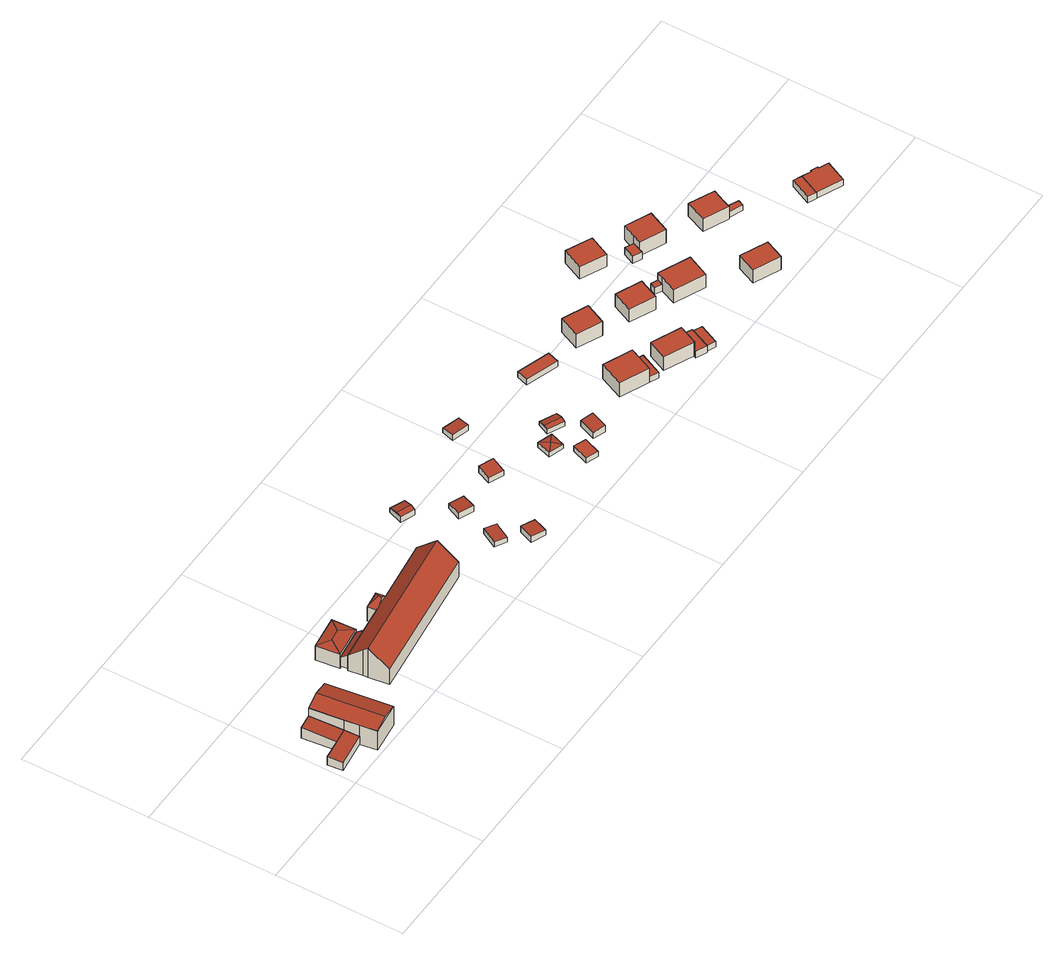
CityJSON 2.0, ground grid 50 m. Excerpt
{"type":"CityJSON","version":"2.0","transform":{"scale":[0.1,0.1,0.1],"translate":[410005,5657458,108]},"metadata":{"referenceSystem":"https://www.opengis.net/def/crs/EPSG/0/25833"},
"CityObjects":{
"building1":{"type":"Building","attributes":{"Dachtyp_tdc":"tdcPolyFlatRoof","Gemeindeschluessel":14612000,"Dachneigung":4.88,"QualitaetDacherkennung":62,"Geometrietyp2DReferenz":"3000","measuredHeight":4.18,"function":"31001_2000","roofType":"2100"},"geometry":[{"type":"Solid","lod":"2","boundaries":[[[[0,1,2,3]],[[1,4,5,2]],[[4,6,7,5]],[[6,8,9,7]],[[8,0,3,9]],[[8,6,4,1,0]],[[3,2,5,7,9]]]],"semantics":{"surfaces":[{"type":"WallSurface"},{"type":"RoofSurface"},{"type":"GroundSurface"}],"values":[[0,0,0,0,0,1,2]]}}]},
"building2":{"type":"Building","attributes":{"Dachtyp_tdc":"tdcPolyFlatRoof","Gemeindeschluessel":14612000,"Dachneigung":4.81,"QualitaetDacherkennung":61,"Geometrietyp2DReferenz":"3000","measuredHeight":5.18,"function":"31001_2000","roofType":"2100"},"geometry":[{"type":"Solid","lod":"2","boundaries":[[[[10,6,11,12]],[[6,4,13,11]],[[4,14,15,13]],[[14,10,12,15]],[[14,4,6,10]],[[12,11,13,15]]]],"semantics":{"surfaces":[{"type":"WallSurface"},{"type":"RoofSurface"},{"type":"GroundSurface"}],"values":[[0,0,0,0,1,2]]}}]},
"building3":{"type":"Building","attributes":{"Dachtyp_tdc":"tdcGableRoof","Gemeindeschluessel":14612000,"Dachneigung":13.55,"QualitaetDacherkennung":87,"Geometrietyp2DReferenz":"3000","measuredHeight":10.63,"function":"31001_2000","roofType":"3100"},"geometry":[{"type":"Solid","lod":"2","boundaries":[[[[16,17,18,19]],[[17,20,21,18]],[[20,22,23,21]],[[22,24,25,23]],[[24,26,27,25]],[[26,16,19,27]],[[16,26,28,29]],[[30,31,32,33,29,28]],[[17,33,32,20]],[[16,29,33,17]],[[20,32,31,22]],[[22,31,30,24]],[[24,30,28,26]],[[19,18,21,23,25,27]]]],"semantics":{"surfaces":[{"type":"WallSurface"},{"type":"RoofSurface"},{"type":"GroundSurface"}],"values":[[0,0,0,0,0,0,1,1,0,0,0,0,0,2]]}}]},
"building4":{"type":"Building","attributes":{"Dachtyp_tdc":"tdcPolyFlatRoof","Gemeindeschluessel":14612000,"Dachneigung":39.53,"QualitaetDacherkennung":38,"Geometrietyp2DReferenz":"3000","measuredHeight":6.56,"function":"31001_2000","roofType":"2100"},"geometry":[{"type":"Solid","lod":"2","boundaries":[[[[34,35,36,37]],[[35,38,39,36]],[[38,40,41,39]],[[40,34,37,41]],[[40,38,35,34]],[[37,36,39,41]]]],"semantics":{"surfaces":[{"type":"WallSurface"},{"type":"RoofSurface"},{"type":"GroundSurface"}],"values":[[0,0,0,0,1,2]]}}]},
"building5":{"type":"Building","attributes":{"Dachtyp_tdc":"tdcHipRoof","Gemeindeschluessel":14612000,"Dachneigung":10.68,"QualitaetDacherkennung":85,"Geometrietyp2DReferenz":"3000","measuredHeight":7.7,"function":"31001_2000","roofType":"3200"},"geometry":[{"type":"Solid","lod":"2","boundaries":[[[[42,43,44,45]],[[43,46,47,44]],[[46,48,49,47]],[[48,42,45,49]],[[46,43,50]],[[42,48,51]],[[43,42,51,50]],[[48,46,50,51]],[[45,44,47,49]]]],"semantics":{"surfaces":[{"type":"WallSurface"},{"type":"RoofSurface"},{"type":"GroundSurface"}],"values":[[0,0,0,0,1,1,1,1,2]]}}]},
"building6":{"type":"Building","attributes":{"Gemeindeschluessel":14612000,"Geometrietyp2DReferenz":"3000","function":"31001_2000","roofType":"9999"},"children":["building6-1","building6-2"]},
"building6-1":{"type":"BuildingPart","attributes":{"Dachtyp_tdc":"tdcHipAndGableRoof","Dachneigung":36.89,"QualitaetDacherkennung":70,"Geometrietyp2DReferenz":"3000","measuredHeight":9.54,"roofType":"5000"},"parents":["building6"],"geometry":[{"type":"MultiSurface","lod":"2","boundaries":[[[52,53,54,55]],[[53,56,57,54]],[[56,58,59,60,57]],[[56,53,61]],[[53,52,62,63,61]],[[58,56,61,63]],[[55,54,57,60]]],"semantics":{"surfaces":[{"type":"WallSurface"},{"type":"RoofSurface"},{"type":"GroundSurface"}],"values":[0,0,0,1,1,1,2]}}]},
"building6-2":{"type":"BuildingPart","attributes":{"Dachtyp_tdc":"tdcGableRoof","Dachneigung":41.13,"QualitaetDacherkennung":88,"Geometrietyp2DReferenz":"3000","measuredHeight":14.03,"roofType":"3100"},"parents":["building6"],"geometry":[{"type":"MultiSurface","lod":"2","boundaries":[[[64,65,55,66]],[[65,52,55]],[[59,67,68,60]],[[67,69,70,68]],[[69,71,72,70]],[[71,73,74,72]],[[73,75,76,74]],[[75,77,78,76]],[[77,79,80,78]],[[79,34,81,80]],[[34,64,66,81]],[[77,75,73,71]],[[71,69,67,59,82,62,65,64,34,79,77]],[[66,55,60,68,70,72,74,76,78,80,81]]],"semantics":{"surfaces":[{"type":"WallSurface"},{"type":"RoofSurface"},{"type":"GroundSurface"}],"values":[0,0,0,0,0,0,0,0,0,0,0,1,1,2]}}]},
"building7":{"type":"Building","attributes":{"Dachtyp_tdc":"tdcPolyFlatRoof","Gemeindeschluessel":14612000,"Dachneigung":3.74,"QualitaetDacherkennung":76,"Geometrietyp2DReferenz":"3000","measuredHeight":2.53,"function":"31001_9998","roofType":"2100"},"geometry":[{"type":"Solid","lod":"2","boundaries":[[[[83,84,85,86]],[[83,87,88,84]],[[85,89,90,86]],[[84,88,89,85]],[[88,87,90,89]],[[87,83,86,90]]]],"semantics":{"surfaces":[{"type":"WallSurface"},{"type":"RoofSurface"},{"type":"GroundSurface"}],"values":[[0,1,2,0,0,0]]}}]},
"building8":{"type":"Building","attributes":{"Dachtyp_tdc":"tdcGableRoof","Gemeindeschluessel":14612000,"Dachneigung":17.36,"QualitaetDacherkennung":50,"Geometrietyp2DReferenz":"3000","measuredHeight":3.09,"function":"31001_9998","roofType":"3100"},"geometry":[{"type":"Solid","lod":"2","boundaries":[[[[91,92,93,94]],[[92,95,96,93]],[[95,97,98,96]],[[97,91,94,98]],[[95,92,99]],[[91,97,100]],[[92,91,100,99]],[[97,95,99,100]],[[94,93,96,98]]]],"semantics":{"surfaces":[{"type":"WallSurface"},{"type":"RoofSurface"},{"type":"GroundSurface"}],"values":[[0,0,0,0,0,0,1,1,2]]}}]},
"building9":{"type":"Building","attributes":{"Dachtyp_tdc":"tdcPolyFlatRoof","Gemeindeschluessel":14612000,"Dachneigung":8.09,"QualitaetDacherkennung":71,"Geometrietyp2DReferenz":"3000","measuredHeight":2.99,"function":"31001_9998","roofType":"2100"},"geometry":[{"type":"Solid","lod":"2","boundaries":[[[[101,102,103,104]],[[102,105,106,103]],[[105,107,108,106]],[[107,109,110,108]],[[109,101,104,110]],[[109,107,105,102,101]],[[104,103,106,108,110]]]],"semantics":{"surfaces":[{"type":"WallSurface"},{"type":"RoofSurface"},{"type":"GroundSurface"}],"values":[[0,0,0,0,0,1,2]]}}]},
"building10":{"type":"Building","attributes":{"Dachtyp_tdc":"tdcPolyFlatRoof","Gemeindeschluessel":14612000,"Dachneigung":6.93,"QualitaetDacherkennung":79,"Geometrietyp2DReferenz":"3000","measuredHeight":2.89,"function":"31001_9998","roofType":"2100"},"geometry":[{"type":"Solid","lod":"2","boundaries":[[[[111,112,113,114]],[[112,115,116,113]],[[115,117,118,116]],[[117,111,114,118]],[[117,115,112,111]],[[114,113,116,118]]]],"semantics":{"surfaces":[{"type":"WallSurface"},{"type":"RoofSurface"},{"type":"GroundSurface"}],"values":[[0,0,0,0,1,2]]}}]},
"building11":{"type":"Building","attributes":{"Gemeindeschluessel":14612000,"Dachtyp_tdc":"tdcPolyFlatRoof","Dachneigung":7.85,"QualitaetDacherkennung":65,"Geometrietyp2DReferenz":"3000","measuredHeight":3.13,"function":"31001_9998","roofType":"2100"},"geometry":[{"type":"Solid","lod":"2","boundaries":[[[[119,120,121,122]],[[120,123,124,121]],[[123,125,126,124]],[[125,119,122,126]],[[125,123,120,119]],[[122,121,124,126]]]],"semantics":{"surfaces":[{"type":"WallSurface"},{"type":"RoofSurface"},{"type":"GroundSurface"}],"values":[[0,0,0,0,1,2]]}}]},
"building12":{"type":"Building","attributes":{"Dachtyp_tdc":"tdcPolyFlatRoof","Gemeindeschluessel":14612000,"Dachneigung":6.62,"QualitaetDacherkennung":69,"Geometrietyp2DReferenz":"3000","measuredHeight":2.56,"function":"31001_9998","roofType":"2100"},"geometry":[{"type":"Solid","lod":"2","boundaries":[[[[127,128,129,130]],[[128,131,132,129]],[[131,133,134,132]],[[133,127,130,134]],[[133,131,128,127]],[[130,129,132,134]]]],"semantics":{"surfaces":[{"type":"WallSurface"},{"type":"RoofSurface"},{"type":"GroundSurface"}],"values":[[0,0,0,0,1,2]]}}]},
"building13":{"type":"Building","attributes":{"Dachtyp_tdc":"tdcFreeFormRoof","Gemeindeschluessel":14612000,"Dachneigung":10.84,"QualitaetDacherkennung":68,"Geometrietyp2DReferenz":"3000","measuredHeight":2.65,"function":"31001_9998","roofType":"5000"},"geometry":[{"type":"Solid","lod":"2","boundaries":[[[[135,136,137,138]],[[136,139,140,137]],[[139,141,142,140]],[[141,135,138,142]],[[143,141,139]],[[143,139,136]],[[143,136,135]],[[143,135,141]],[[138,137,140,142]]]],"semantics":{"surfaces":[{"type":"WallSurface"},{"type":"RoofSurface"},{"type":"GroundSurface"}],"values":[[0,0,0,0,1,1,1,1,2]]}}]},
"building14":{"type":"Building","attributes":{"Dachtyp_tdc":"tdcPolyFlatRoof","Gemeindeschluessel":14612000,"Dachneigung":0,"QualitaetDacherkennung":63,"Geometrietyp2DReferenz":"3000","measuredHeight":2.51,"function":"31001_9998","roofType":"1000"},"geometry":[{"type":"Solid","lod":"2","boundaries":[[[[144,145,146,147]],[[145,148,149,146]],[[148,150,151,149]],[[150,144,147,151]],[[150,148,145,144]],[[147,146,149,151]]]],"semantics":{"surfaces":[{"type":"WallSurface"},{"type":"RoofSurface"},{"type":"GroundSurface"}],"values":[[0,0,0,0,1,2]]}}]},
"building15":{"type":"Building","attributes":{"Dachtyp_tdc":"tdcGableRoof","Gemeindeschluessel":14612000,"Dachneigung":19.39,"QualitaetDacherkennung":80,"Geometrietyp2DReferenz":"3000","measuredHeight":2.57,"function":"31001_9998","roofType":"3100"},"geometry":[{"type":"Solid","lod":"2","boundaries":[[[[152,153,154,155]],[[153,156,157,154]],[[156,158,159,157]],[[158,152,155,159]],[[156,153,160]],[[152,158,161]],[[153,152,161,160]],[[158,156,160,161]],[[155,154,157,159]]]],"semantics":{"surfaces":[{"type":"WallSurface"},{"type":"RoofSurface"},{"type":"GroundSurface"}],"values":[[0,0,0,0,0,0,1,1,2]]}}]},
"building16":{"type":"Building","attributes":{"Dachtyp_tdc":"tdcPolyFlatRoof","Gemeindeschluessel":14612000,"Dachneigung":7.18,"QualitaetDacherkennung":75,"Geometrietyp2DReferenz":"3000","measuredHeight":3.15,"function":"31001_9998","roofType":"2100"},"geometry":[{"type":"Solid","lod":"2","boundaries":[[[[162,163,164,165]],[[166,167,168,169]],[[165,164,167,166]],[[164,163,168,167]],[[163,162,169,168]],[[162,165,166,169]]]],"semantics":{"surfaces":[{"type":"RoofSurface"},{"type":"GroundSurface"},{"type":"WallSurface"}],"values":[[0,1,2,2,2,2]]}}]},
"building17":{"type":"Building","attributes":{"Dachtyp_tdc":"tdcPolyFlatRoof","Gemeindeschluessel":14612000,"Dachneigung":0,"QualitaetDacherkennung":72,"Geometrietyp2DReferenz":"3000","measuredHeight":2.5,"function":"31001_9998","roofType":"1000"},"geometry":[{"type":"Solid","lod":"2","boundaries":[[[[170,171,172,173]],[[171,174,175,172]],[[174,176,177,175]],[[176,170,173,177]],[[176,174,171,170]],[[173,172,175,177]]]],"semantics":{"surfaces":[{"type":"WallSurface"},{"type":"RoofSurface"},{"type":"GroundSurface"}],"values":[[0,0,0,0,1,2]]}}]},
"building18":{"type":"Building","attributes":{"Dachtyp_tdc":"tdcPolyFlatRoof","Gemeindeschluessel":14612000,"Dachneigung":0,"QualitaetDacherkennung":68,"Geometrietyp2DReferenz":"3000","measuredHeight":6.83,"function":"31001_9998","roofType":"1000"},"geometry":[{"type":"Solid","lod":"2","boundaries":[[[[178,179,180,181]],[[179,182,183,180]],[[182,184,185,183]],[[184,186,187,185]],[[186,178,181,187]],[[186,184,182,179,178]],[[181,180,183,185,187]]]],"semantics":{"surfaces":[{"type":"WallSurface"},{"type":"RoofSurface"},{"type":"GroundSurface"}],"values":[[0,0,0,0,0,1,2]]}}]},
"building19":{"type":"Building","attributes":{"Dachtyp_tdc":"tdcPolyFlatRoof","Gemeindeschluessel":14612000,"Dachneigung":0,"QualitaetDacherkennung":69,"Geometrietyp2DReferenz":"3000","measuredHeight":2.76,"function":"31001_9998","roofType":"1000"},"geometry":[{"type":"Solid","lod":"2","boundaries":[[[[188,189,190,191]],[[189,192,193,190]],[[192,194,195,193]],[[194,188,191,195]],[[194,192,189,188]],[[191,190,193,195]]]],"semantics":{"surfaces":[{"type":"WallSurface"},{"type":"RoofSurface"},{"type":"GroundSurface"}],"values":[[0,0,0,0,1,2]]}}]},
"building20":{"type":"Building","attributes":{"Dachtyp_tdc":"tdcPolyFlatRoof","Gemeindeschluessel":14612000,"Dachneigung":0,"QualitaetDacherkennung":72,"Geometrietyp2DReferenz":"3000","measuredHeight":6.44,"function":"31001_9998","roofType":"1000"},"geometry":[{"type":"Solid","lod":"2","boundaries":[[[[196,197,198,199]],[[197,200,201,198]],[[200,202,203,201]],[[202,204,205,203]],[[204,196,199,205]],[[204,202,200,197,196]],[[199,198,201,203,205]]]],"semantics":{"surfaces":[{"type":"WallSurface"},{"type":"RoofSurface"},{"type":"GroundSurface"}],"values":[[0,0,0,0,0,1,2]]}}]},
"building21":{"type":"Building","attributes":{"Dachtyp_tdc":"tdcPolyFlatRoof","Gemeindeschluessel":14612000,"Dachneigung":0,"QualitaetDacherkennung":76,"Geometrietyp2DReferenz":"3000","measuredHeight":6.59,"function":"31001_9998","roofType":"1000"},"geometry":[{"type":"Solid","lod":"2","boundaries":[[[[206,207,208,209]],[[207,210,211,208]],[[210,212,213,211]],[[212,206,209,213]],[[212,210,207,206]],[[209,208,211,213]]]],"semantics":{"surfaces":[{"type":"WallSurface"},{"type":"RoofSurface"},{"type":"GroundSurface"}],"values":[[0,0,0,0,1,2]]}}]},
"building22":{"type":"Building","attributes":{"Dachtyp_tdc":"tdcPolyFlatRoof","Gemeindeschluessel":14612000,"Dachneigung":0,"QualitaetDacherkennung":79,"Geometrietyp2DReferenz":"3000","measuredHeight":3.02,"function":"31001_9998","roofType":"1000"},"geometry":[{"type":"Solid","lod":"2","boundaries":[[[[214,215,216,217]],[[215,218,219,216]],[[218,220,221,219]],[[220,222,223,221]],[[222,224,225,223]],[[224,226,227,225]],[[226,228,229,227]],[[228,214,217,229]],[[228,226,224,222,220,218,215,214]],[[217,216,219,221,223,225,227,229]]]],"semantics":{"surfaces":[{"type":"WallSurface"},{"type":"RoofSurface"},{"type":"GroundSurface"}],"values":[[0,0,0,0,0,0,0,0,1,2]]}}]},
"building23":{"type":"Building","attributes":{"Dachtyp_tdc":"tdcPolyFlatRoof","Gemeindeschluessel":14612000,"Dachneigung":0,"QualitaetDacherkennung":73,"Geometrietyp2DReferenz":"3000","measuredHeight":2.74,"function":"31001_9998","roofType":"1000"},"geometry":[{"type":"Solid","lod":"2","boundaries":[[[[230,231,232,233]],[[231,234,229,232]],[[234,235,227,229]],[[235,230,233,227]],[[235,234,231,230]],[[233,232,229,227]]]],"semantics":{"surfaces":[{"type":"WallSurface"},{"type":"RoofSurface"},{"type":"GroundSurface"}],"values":[[0,0,0,0,1,2]]}}]},
"building24":{"type":"Building","attributes":{"Dachtyp_tdc":"tdcPolyFlatRoof","Gemeindeschluessel":14612000,"Dachneigung":0,"QualitaetDacherkennung":65,"Geometrietyp2DReferenz":"3000","measuredHeight":6.12,"function":"31001_9998","roofType":"1000"},"geometry":[{"type":"Solid","lod":"2","boundaries":[[[[236,237,238,239]],[[237,240,241,238]],[[240,242,243,241]],[[242,236,239,243]],[[242,240,237,236]],[[239,238,241,243]]]],"semantics":{"surfaces":[{"type":"WallSurface"},{"type":"RoofSurface"},{"type":"GroundSurface"}],"values":[[0,0,0,0,1,2]]}}]},
"building25":{"type":"Building","attributes":{"Dachtyp_tdc":"tdcPolyFlatRoof","Gemeindeschluessel":14612000,"Dachneigung":0,"QualitaetDacherkennung":61,"Geometrietyp2DReferenz":"3000","measuredHeight":3,"function":"31001_9998","roofType":"1000"},"geometry":[{"type":"Solid","lod":"2","boundaries":[[[[244,245,246,247]],[[245,248,249,246]],[[248,250,251,249]],[[250,244,247,251]],[[250,248,245,244]],[[247,246,249,251]]]],"semantics":{"surfaces":[{"type":"WallSurface"},{"type":"RoofSurface"},{"type":"GroundSurface"}],"values":[[0,0,0,0,1,2]]}}]},
"building26":{"type":"Building","attributes":{"Dachtyp_tdc":"tdcPolyFlatRoof","Gemeindeschluessel":14612000,"Dachneigung":0,"QualitaetDacherkennung":65,"Geometrietyp2DReferenz":"3000","measuredHeight":6.35,"function":"31001_9998","roofType":"1000"},"geometry":[{"type":"Solid","lod":"2","boundaries":[[[[252,253,246,254]],[[253,255,247,246]],[[255,256,257,247]],[[256,258,259,257]],[[258,252,254,259]],[[258,256,255,253,252]],[[254,246,247,257,259]]]],"semantics":{"surfaces":[{"type":"WallSurface"},{"type":"RoofSurface"},{"type":"GroundSurface"}],"values":[[0,0,0,0,0,1,2]]}}]},
"building27":{"type":"Building","attributes":{"Dachtyp_tdc":"tdcPolyFlatRoof","Gemeindeschluessel":14612000,"Dachneigung":0,"QualitaetDacherkennung":75,"Geometrietyp2DReferenz":"3000","measuredHeight":5.86,"function":"31001_9998","roofType":"1000"},"geometry":[{"type":"Solid","lod":"2","boundaries":[[[[260,261,262,263]],[[261,264,265,262]],[[264,266,267,265]],[[266,268,269,267]],[[268,260,263,269]],[[268,266,264,261,260]],[[263,262,265,267,269]]]],"semantics":{"surfaces":[{"type":"WallSurface"},{"type":"RoofSurface"},{"type":"GroundSurface"}],"values":[[0,0,0,0,0,1,2]]}}]},
"building28":{"type":"Building","attributes":{"Dachtyp_tdc":"tdcPolyFlatRoof","Gemeindeschluessel":14612000,"Dachneigung":0,"QualitaetDacherkennung":78,"Geometrietyp2DReferenz":"3000","measuredHeight":3.35,"function":"31001_9998","roofType":"1000"},"geometry":[{"type":"Solid","lod":"2","boundaries":[[[[270,271,272,273]],[[271,274,275,272]],[[274,276,277,275]],[[276,278,279,277]],[[278,270,273,279]],[[278,276,274,271,270]],[[273,272,275,277,279]]]],"semantics":{"surfaces":[{"type":"WallSurface"},{"type":"RoofSurface"},{"type":"GroundSurface"}],"values":[[0,0,0,0,0,1,2]]}}]},
"building29":{"type":"Building","attributes":{"Dachtyp_tdc":"tdcPolyFlatRoof","Gemeindeschluessel":14612000,"Dachneigung":0,"QualitaetDacherkennung":60,"Geometrietyp2DReferenz":"3000","measuredHeight":6.3,"function":"31001_9998","roofType":"1000"},"geometry":[{"type":"Solid","lod":"2","boundaries":[[[[280,281,282,283]],[[281,284,285,282]],[[284,286,287,285]],[[286,280,283,287]],[[286,284,281,280]],[[283,282,285,287]]]],"semantics":{"surfaces":[{"type":"WallSurface"},{"type":"RoofSurface"},{"type":"GroundSurface"}],"values":[[0,0,0,0,1,2]]}}]},
"building30":{"type":"Building","attributes":{"Dachtyp_tdc":"tdcPolyFlatRoof","Gemeindeschluessel":14612000,"Dachneigung":0,"QualitaetDacherkennung":63,"Geometrietyp2DReferenz":"3000","measuredHeight":6.56,"function":"31001_9998","roofType":"1000"},"geometry":[{"type":"Solid","lod":"2","boundaries":[[[[288,289,290,291]],[[289,292,293,290]],[[292,294,295,293]],[[294,296,297,295]],[[296,288,291,297]],[[296,294,292,289,288]],[[291,290,293,295,297]]]],"semantics":{"surfaces":[{"type":"WallSurface"},{"type":"RoofSurface"},{"type":"GroundSurface"}],"values":[[0,0,0,0,0,1,2]]}}]},
"building31":{"type":"Building","attributes":{"Dachtyp_tdc":"tdcPolyFlatRoof","Gemeindeschluessel":14612000,"Dachneigung":0,"QualitaetDacherkennung":69,"Geometrietyp2DReferenz":"3000","measuredHeight":6,"function":"31001_9998","roofType":"1000"},"geometry":[{"type":"Solid","lod":"2","boundaries":[[[[298,299,300,301]],[[299,302,303,300]],[[302,304,305,303]],[[304,306,307,305]],[[306,308,309,307]],[[308,298,301,309]],[[308,306,304,302,299,298]],[[301,300,303,305,307,309]]]],"semantics":{"surfaces":[{"type":"WallSurface"},{"type":"RoofSurface"},{"type":"GroundSurface"}],"values":[[0,0,0,0,0,0,1,2]]}}]},
"building32":{"type":"Building","attributes":{"Dachtyp_tdc":"tdcPolyFlatRoof","Gemeindeschluessel":14612000,"Dachneigung":0,"QualitaetDacherkennung":72,"Geometrietyp2DReferenz":"3000","measuredHeight":2.7,"function":"31001_9998","roofType":"1000"},"geometry":[{"type":"Solid","lod":"2","boundaries":[[[[310,311,312,313]],[[311,314,315,312]],[[314,316,317,315]],[[316,310,313,317]],[[316,314,311,310]],[[313,312,315,317]]]],"semantics":{"surfaces":[{"type":"WallSurface"},{"type":"RoofSurface"},{"type":"GroundSurface"}],"values":[[0,0,0,0,1,2]]}}]},
"building33":{"type":"Building","attributes":{"Dachtyp_tdc":"tdcPolyFlatRoof","Gemeindeschluessel":14612000,"Dachneigung":0,"QualitaetDacherkennung":75,"Geometrietyp2DReferenz":"3000","measuredHeight":3,"function":"31001_9998","roofType":"1000"},"geometry":[{"type":"Solid","lod":"2","boundaries":[[[[318,319,320,321]],[[319,322,323,320]],[[322,324,325,323]],[[324,326,327,325]],[[326,318,321,327]],[[326,324,322,319,318]],[[321,320,323,325,327]]]],"semantics":{"surfaces":[{"type":"WallSurface"},{"type":"RoofSurface"},{"type":"GroundSurface"}],"values":[[0,0,0,0,0,1,2]]}}]},
"building34":{"type":"Building","attributes":{"Dachtyp_tdc":"tdcPolyFlatRoof","Gemeindeschluessel":14612000,"Dachneigung":0,"QualitaetDacherkennung":57,"Geometrietyp2DReferenz":"3000","measuredHeight":3,"function":"31001_9998","roofType":"1000"},"geometry":[{"type":"Solid","lod":"2","boundaries":[[[[324,328,329,325]],[[328,330,331,329]],[[330,332,333,331]],[[332,334,335,333]],[[334,336,337,335]],[[336,338,339,337]],[[338,326,327,339]],[[326,324,325,327]],[[326,338,336,334,332,330,328,324]],[[325,329,331,333,335,337,339,327]]]],"semantics":{"surfaces":[{"type":"WallSurface"},{"type":"RoofSurface"},{"type":"GroundSurface"}],"values":[[0,0,0,0,0,0,0,0,1,2]]}}]}
},
"vertices":[
[10,55,65],[3,112,70],[3,112,28],[10,55,28],[76,122,70],[76,122,28],[135,130,70],[135,130,28],[142,72,65],[142,72,28],
[118,259,81],[135,130,29],[118,259,29],[76,122,29],[60,251,81],[60,251,29],
[277,23,117],[151,7,117],[151,7,27],[277,23,27],[142,72,117],[142,72,27],[135,130,117],[135,130,27],[118,259,117],[118,259,27],[244,275,117],[244,275,27],[178,267,133],[211,14,133],[118,259,119],[135,130,119],[142,72,119],[151,7,119],
[417,293,88],[414,321,65],[414,321,23],[417,293,23],[540,337,65],[540,337,23],[544,310,88],[544,310,23],
[540,337,78],[414,321,78],[414,321,11],[540,337,11],[402,412,80],[402,412,11],[533,429,80],[533,429,11],[448,376,88],[496,382,88],
[649,323,81],[645,359,82],[645,359,14],[649,323,14],[706,364,92],[706,364,14],[711,331,92],[711,331,87],[711,331,14],[684,340,109],[656,324,87],[685,328,109],
[544,310,87],[649,323,87],[544,310,14],[958,363,86],[958,363,14],[959,363,86],[959,363,14],[968,287,154],[968,287,14],[978,209,85],[978,209,14],[437,141,87],[437,141,14],[427,218,154],[427,218,14],[425,237,137],[425,237,14],[417,293,14],[683,328,87],
[1161,186,32],[1195,248,32],[1195,248,7],[1161,186,7],[1205,162,29],[1239,224,29],[1239,224,7],[1205,162,7],
[1148,489,30],[1093,511,30],[1093,511,4],[1148,489,4],[1116,567,22],[1116,567,4],[1171,544,22],[1171,544,4],[1101,531,34],[1156,508,34],
[1245,92,37],[1267,148,37],[1267,148,7],[1245,92,7],[1323,127,29],[1323,127,7],[1308,89,29],[1308,89,7],[1301,70,29],[1301,70,7],
[1211,356,33],[1235,411,26],[1235,411,4],[1211,356,4],[1290,387,26],[1290,387,4],[1266,332,33],[1266,332,4],
[1401,357,30],[1424,412,38],[1424,412,7],[1401,357,7],[1480,389,38],[1480,389,7],[1457,334,30],[1457,334,7],
[1584,592,26],[1570,544,32],[1570,544,6],[1584,592,6],[1503,563,32],[1503,563,6],[1517,611,26],[1517,611,6],
[1610,251,27],[1629,308,27],[1629,308,6],[1610,251,6],[1686,289,27],[1686,289,6],[1667,232,27],[1667,232,6],[1648,270,33],
[1651,131,32],[1676,196,32],[1676,196,7],[1651,131,7],[1722,178,32],[1722,178,7],[1697,113,32],[1697,113,7],
[1714,357,24],[1777,328,24],[1777,328,9],[1714,357,9],[1756,282,30],[1756,282,9],[1693,311,30],[1693,311,9],[1765,300,34],[1701,329,34],
[1831,219,39],[1785,238,33],[1759,173,33],[1805,154,39],[1805,154,7],[1759,173,7],[1785,238,7],[1831,219,7],
[1989,492,34],[1974,447,34],[1974,447,9],[1989,492,9],[1847,489,34],[1847,489,9],[1862,534,34],[1862,534,9],
[2061,141,94],[1952,189,94],[1952,189,26],[2061,141,26],[1993,282,94],[1993,282,26],[2102,234,94],[2102,234,26],[2099,227,94],[2099,227,26],
[2134,212,52],[2095,126,52],[2095,126,25],[2134,212,25],[2061,141,52],[2061,141,25],[2099,227,52],[2099,227,25],
[2135,131,89],[2168,203,89],[2168,203,24],[2135,131,24],[2280,153,89],[2280,153,24],[2247,80,89],[2247,80,24],[2244,81,89],[2244,81,24],
[2197,467,92],[2160,388,92],[2160,388,26],[2197,467,26],[2064,432,92],[2064,432,26],[2100,511,92],[2100,511,26],
[2282,53,54],[2240,72,54],[2240,72,23],[2282,53,23],[2244,81,54],[2244,81,23],[2247,80,54],[2247,80,23],[2280,153,54],[2280,153,23],[2319,136,54],[2319,136,23],[2318,132,54],[2318,132,23],[2284,57,54],[2284,57,23],
[2351,117,51],[2317,42,51],[2317,42,23],[2351,117,23],[2284,57,51],[2318,132,51],
[2390,379,88],[2355,301,88],[2355,301,27],[2390,379,27],[2258,344,88],[2258,344,27],[2293,422,88],[2293,422,27],
[2449,352,57],[2438,328,57],[2438,328,27],[2449,352,27],[2411,340,57],[2411,340,27],[2422,364,57],[2422,364,27],
[2411,266,91],[2438,328,91],[2411,266,27],[2449,352,91],[2567,299,91],[2567,299,27],[2528,213,91],[2528,213,27],
[2472,625,86],[2434,544,86],[2434,544,27],[2472,625,27],[2337,589,86],[2337,589,27],[2374,667,86],[2374,667,27],[2375,670,86],[2375,670,27],
[2491,477,61],[2512,523,61],[2512,523,28],[2491,477,28],[2545,507,61],[2545,507,28],[2531,476,61],[2531,476,28],[2525,462,61],[2525,462,28],
[2765,119,89],[2732,46,89],[2732,46,26],[2765,119,26],[2631,91,89],[2631,91,26],[2664,165,89],[2664,165,26],
[2665,515,95],[2628,433,95],[2628,433,29],[2665,515,29],[2531,476,95],[2531,476,29],[2545,507,95],[2545,507,29],[2569,559,95],[2569,559,29],
[2836,316,86],[2741,358,86],[2741,358,26],[2836,316,26],[2776,438,86],[2776,438,26],[2871,395,86],[2871,395,26],[2848,344,86],[2848,344,26],[2838,321,86],[2838,321,26],
[2902,319,54],[2892,297,54],[2892,297,27],[2902,319,27],[2838,321,54],[2838,321,27],[2848,344,54],[2848,344,27],
[3072,120,54],[3040,134,54],[3040,134,24],[3072,120,24],[3077,216,54],[3077,216,24],[3109,202,54],[3109,202,24],[3072,121,54],[3072,121,24],
[3145,186,54],[3145,186,24],[3147,191,54],[3147,191,24],[3173,179,54],[3173,179,24],[3171,174,54],[3171,174,24],[3207,158,54],[3207,158,24],[3170,77,54],[3170,77,24]
]}
